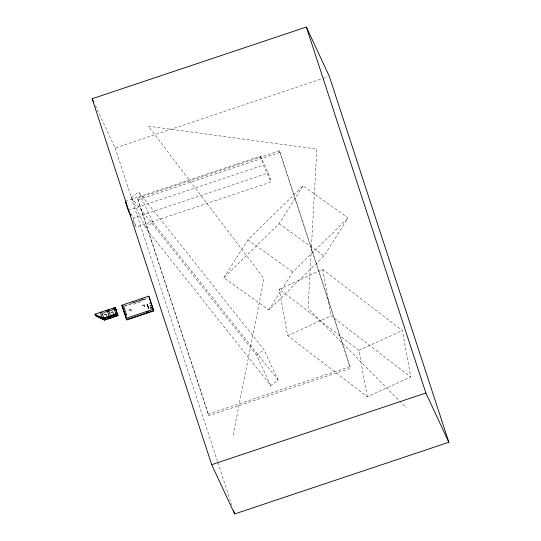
<?xml version="1.0" encoding="UTF-8"?>
<svg xmlns="http://www.w3.org/2000/svg" width="541" height="541" viewBox="0 0 541 541"><rect width="100%" height="100%" fill="white"/><g stroke="black" fill="none" stroke-linecap="round" stroke-linejoin="round"><path stroke-width="0.41" stroke-dasharray="2.71 2.03" d="M150.804 307.437C151.757 307.646 151.46 307.559 150.851 307.619C150.466 307.863 151.5 307.396 151.203 307.843M150.459 305.354L150.486 306.044L150.824 305.624L150.452 305.922L150.54 305.32L150.486 306.044L150.831 305.949L150.459 305.354L150.499 306.05L150.54 305.32L150.851 305.523L150.499 306.05M147.544 305.861L147.578 306.159M147.7 306.057C146.658 306.253 149.039 306.815 147.781 305.935M148.532 308.133C147.551 306.659 149.729 309.952 148.018 307.971C148.809 308.052 148.342 308.58 148.647 307.971M149.952 303.447C149.904 303.974 150.046 304.042 149.823 303.575M146.996 304.373C147.395 304.218 147.477 305.455 147.233 305.144M147.619 306.307C147.876 306.362 148.214 306.443 147.625 305.861M148.106 306.578C147.301 305.787 148.268 306.619 148.051 306.497M150.648 308.025C151.514 308.897 150.77 306.659 151.189 308.417M148.707 308.018L148.687 308.444L148.444 307.714M147.111 304.908C148.518 305.422 146.821 303.433 147.395 304.718M148.288 308.147L148.734 308.336L148.207 307.836M147.625 306.497L148.254 306.362L147.815 306.28M151.5 307.538L150.594 307.957L151.122 307.484M150.486 306.044L150.669 305.408L150.811 305.834M151.189 307.619L151.04 307.396M148.437 307.991C148.789 309.952 148.532 307.701 148.166 308.086M150.756 305.665L150.533 305.367M148.734 308.282L148.139 308.072M150.783 307.714C151.575 308.992 150.513 307.707 151.541 307.559M149.85 304.042L149.864 303.609L150.148 303.832M151.128 307.646L151.237 307.471M147.537 305.131L147.166 304.529M147.064 304.394L147.341 304.468M148.193 308.208L148.633 308.093L148.477 308.417M148.011 308.045L148.119 307.883M147.876 306.483C148.795 305.699 146.638 306.977 147.95 306.044M148.734 308.336L148.559 308.174M150.669 305.651L150.493 305.672M233.07 435.302L263.994 278.629L148.383 126.209L316.857 149.093L308.052 308.377L406.338 407.914M147.301 304.421L147.335 304.962L147.429 304.529M148.275 306.517C147.084 306.105 148.396 307.085 147.443 306.118M147.517 306.199L147.909 306.706M147.916 306.26L147.842 306.375M149.783 303.9L149.979 303.9M147.071 304.779L147.003 304.312M147.274 304.644L147.49 304.766M223.818 277.776L247.859 239.852L303.075 185.813L348.066 217.976L324.025 255.9L268.816 309.932L223.818 277.776L279.034 223.744L303.075 185.813M268.816 309.932L292.857 272.008L348.066 217.976M147.544 304.847L147.585 304.495M148.288 307.957L148.349 307.917M147.45 304.847L147.686 305.104L147.592 304.61M150.892 308.032L151.122 308.35L151.027 307.91M131.402 197.526L138.692 191.899L263.967 349.696L278.108 380.005L270.811 385.632L145.536 227.835L131.402 197.526L256.677 355.322L270.811 385.632M145.536 227.835L152.826 222.209L138.692 191.899M256.677 355.322L263.967 349.696M279.237 289.246L322.707 269.411L402.355 330.524L410.734 376.928L367.271 396.763L287.616 335.65L279.237 289.246L358.886 350.358L367.271 396.763M287.616 335.65L331.085 315.816L410.734 376.928M358.886 350.358L402.355 330.524M95.344 105.556L115.132 147.991L322.118 78.709M322.916 78.445L327.711 76.836M125.316 201.374L260.404 156.16L268.248 172.985L271.176 181.959L136.095 227.166L133.242 221.053M137.536 198.263L279.366 150.79L280.089 152.339L350.602 368.238L208.779 415.711L137.536 198.263L208.779 415.711M138.259 199.812L280.089 152.339M128.251 210.348L263.332 165.133L271.176 181.959M131.023 213.607L133.16 218.192L268.248 172.985M103.027 312.989L104.609 312.455M124.815 305.692L131.95 303.305M143.047 299.592L147.801 297.996M103.128 313.32L105.549 312.509M124.173 306.274L132.099 303.623M143.189 299.91L147.95 298.321M133.647 304.191L143.074 301.033M208.055 414.163L349.885 366.69L350.602 368.238M150.905 305.679L150.513 305.428M148.112 307.985L148.275 307.728M147.423 305.11L147.145 304.941M279.034 223.744L324.025 255.9M247.859 239.852L292.857 272.008M152.826 222.209L278.108 380.005M148.248 308.39L148.633 308.735M148.39 308.16L148.599 308.526M279.366 150.79L349.885 366.69M260.404 156.16L263.332 165.133M115.132 147.991L217.617 461.784M217.881 462.589L231.778 505.125M133.16 218.192L136.095 227.166M148.295 308.438L148.396 308.627M322.707 269.411L331.085 315.816"/><path stroke-width="0.81" d="M92.166 98.739L306.341 27.05L329.307 76.301L448.834 442.261L234.659 513.95L211.693 464.699L92.166 98.739L93.931 102.526M115.706 308.742L117.992 315.606L104.521 320.116L95.642 315.822L94.905 314.233L115.111 307.471L115.855 309.06M149.384 297.469L153.806 310.886L126.864 319.9L121.847 305.212L148.789 296.197L149.532 297.787M104.318 314.713L106.077 314.125L106.584 315.68M111.054 312.461L112.812 311.873L113.319 313.428M108.951 316.066L103.635 318.034M110.296 315.619L115.686 313.814M117.992 315.606L117.248 314.017L103.777 318.527L94.905 314.233M128.961 310.094L130.719 309.506L131.233 311.068M142.439 305.591L144.19 305.002L144.704 306.558M103.852 318.683L109.241 316.884M110.587 316.431L115.977 314.625M109.275 317.608L107.517 318.196L107.341 317.817M116.011 315.349L114.252 315.937L114.077 315.565M117.843 315.288L104.372 319.799L95.493 315.504M126.127 318.311L153.069 309.296L153.806 310.886M148.464 311.758L146.706 312.346L146.523 311.968M126.716 319.582L153.664 310.568M211.693 464.699L425.868 393.009L448.834 442.261M101.35 317.966L99.537 316.796M126.391 203.666L125.316 201.374L128.251 210.348L130.746 215.697M121.847 305.212L126.864 319.9M122.868 307.795L122.273 306.524L123.619 306.071L126.614 315.241L125.269 315.694L125.864 316.965M124.18 312.177L124.917 314.267M116.132 310.054L115.537 308.776L106.11 311.934L105.678 310.629M116.376 311.163L116.552 311.542L115.99 309.831M116.646 316.059L113.766 307.917M111.257 317.865L108.376 309.723M109.911 318.311L107.03 310.176M104.521 320.116L101.64 311.981M102.743 319.258L100.295 312.428M306.341 27.05L425.868 393.009M233.611 510.738L234.659 513.95M148.789 296.197L153.069 309.296M142.053 298.449L142.479 299.761L133.052 302.919L132.626 301.608M115.111 307.471L117.248 314.017"/></g></svg>
